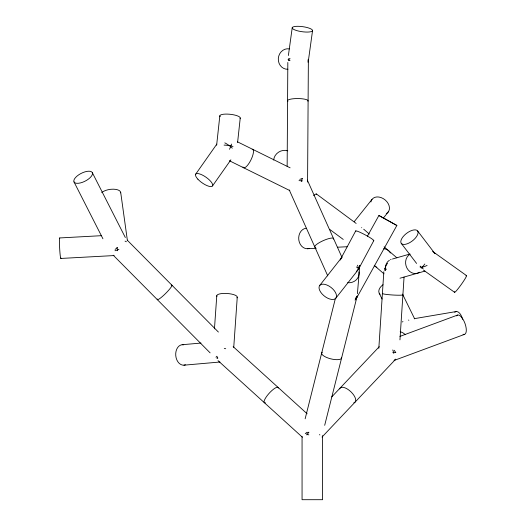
<?xml version="1.0" encoding="UTF-8"?>
<svg xmlns="http://www.w3.org/2000/svg" width="526" height="526" viewBox="0 0 526 526"><rect width="100%" height="100%" fill="white"/><g stroke="black" fill="none" stroke-linecap="round" stroke-linejoin="round"><path stroke-width="0.79" d="M287.15 166.288L287.827 62.462M307.579 182.108L308.368 60.306M378.825 348.337L383.829 271.732M399.951 339.862L404.06 277.097M214.457 328.835L216.778 295.697M233.741 347.357L237.252 297.236M357.424 293.686L359.745 265.65M216.64 145.209L219.822 115.851M237.588 142.533L240.237 118.061M288.386 55.513L292.226 27.714M308.262 61.641L312.543 30.659A10.27 2.545 7.9 0 0 297.847 26.3A10.27 2.545 7.9 0 0 296.769 30.6A10.27 2.545 7.9 0 0 312.543 30.659M305.146 418.808L335.371 298.538M324.687 425.317L357.062 296.486A10.27 3.426 14.1 0 1 356.404 297.315M340.532 259.239L355.701 230.927M358.988 268.267L373.776 240.665M367.424 236.187L378.904 215.502L396.86 225.463L356.483 298.229M195.659 174.205L216.824 144.104M212.53 185.908L230.875 159.819M319.788 285.368L341.584 257.655A10.27 5.457 38.2 0 0 340.901 259.081M335.766 298.268A10.27 5.457 38.2 0 0 326.876 285.013A10.27 5.457 38.2 0 0 320.689 292.173A10.27 5.457 38.2 0 0 335.766 298.268L357.555 270.561A10.27 5.457 38.2 0 0 357.496 265.209M354.294 221.571L371.987 199.426M383.263 218.198L388.32 211.873M331.761 396.887L379.253 346.7M322.03 437.053L395.776 359.113M399.905 336.41L457.456 315.1M394.027 360.488L464.622 334.345M392.481 259.009L409.629 254.111M399.997 278.215L417.144 273.31M417.282 273.277L424.929 271.087M414.225 318.684L456.081 311.57M182.167 344.714L200.991 343.064M183.955 365.175L219.967 362.019M59.721 237.943L101.525 235.681M60.838 258.45L114.122 255.564M307.315 248.726L316.271 248.279M337.436 247.22L347.199 246.733M306.171 432.359L308.742 432.359M355.997 298.913L355.287 298.551M237.634 141.908L290.115 167.814M229.303 160.7L289.819 190.563M433.437 252.007L466.536 275.611M423.463 270.108L454.576 292.298M316.442 193.995L356.148 223.432M329.585 229.303L343.254 239.435M363.716 229.211L369.278 234.017M384.112 246.819L388.438 250.554M388.582 250.678L396.874 257.839M375.11 266.182L384 273.855M396.86 225.463L378.904 215.502M233.156 346.641L307.145 413.784M218.04 360.645L302.404 437.224M127.233 240.158L218.402 332.057M113.241 255.215L210.124 352.867M417.657 230.999A10.27 4.767 -37.4 0 1 407.696 243.623A10.27 4.767 -37.4 0 1 402.969 236.845A10.27 4.767 -37.4 0 1 417.657 230.999L435.015 253.723A10.27 4.767 -37.4 0 0 434.798 253.46M401.226 243.308L416.592 263.434M92.313 172.627A10.27 4.359 -27 0 1 80.254 182.969A10.27 4.359 -27 0 1 76.895 176.21A10.27 4.359 -27 0 1 92.313 172.627L125.339 237.535M73.995 181.911L102.938 238.791M402.522 294.119L414.659 318.848M379.207 293.232L382.067 299.044M307.355 180.122L341.841 257.089M289.274 189.991L327.757 275.887M120.717 192.536L127.391 240.507M322.596 435.646L322.596 499.7L302.062 499.7L302.062 436.468M287.919 69.261A10.27 9.323 -83.8 0 1 278.326 58.452A10.27 9.323 -83.8 0 1 289.339 48.898M288.774 60.694A10.27 9.323 -83.8 0 1 288.925 58.504M308.026 60.878A10.27 2.545 7.9 0 1 307.894 62.134M290.017 60.674A10.27 2.545 7.9 0 1 288.182 59.451M308.052 59.668A10.27 2.236 0.4 0 1 308.058 60.779M288.149 59.556A10.27 2.236 0.4 0 1 290.096 58.715M287.919 101.308A10.27 2.236 0.4 0 1 297.407 98.553A10.27 2.236 0.4 0 1 307.947 101.242M358.982 271.916A10.27 9.573 4.7 0 1 347.647 282.679M359.731 265.571A10.27 9.573 4.7 0 1 359.6 266.241M359.422 266.906A10.27 9.573 4.7 0 1 356.299 271.409M340.23 260.035A10.27 9.573 4.7 0 1 340.559 259.43M341.348 258.286A10.27 9.573 4.7 0 1 341.808 257.76M340.592 259.522A10.27 1.032 28.2 0 1 340.605 259.193M356.444 266.978A10.27 1.032 28.2 0 1 358.633 268.904M355.872 231.355A10.27 1.032 28.2 0 1 365.419 234.99A10.27 1.032 28.2 0 1 373.217 240.698M341.861 257.378A10.27 5.457 38.2 0 1 342.17 257.135M419.577 272.225A10.27 8.857 74 0 1 406.914 267.997A10.27 8.857 74 0 1 410.201 254.124M423.259 268.878A10.27 8.857 74 0 1 420.156 266.097M427.099 265.367A10.27 4.767 -37.4 0 1 420.05 267.011M434.246 253.032A10.27 4.767 -37.4 0 1 434.542 253.23M432.635 251.513A10.27 0.888 -54.5 0 1 432.793 251.724M424.83 264.006A10.27 0.888 -54.5 0 1 421.221 268.089M465.957 275.88A10.27 0.888 -54.5 0 1 461.341 284.388A10.27 0.888 -54.5 0 1 454.655 291.752M361.572 227.732A10.27 1.762 -53.4 0 1 361.75 227.705M313.674 195.639A10.27 1.762 -53.4 0 1 316.599 194.416M309.084 248.469A10.27 8.35 87.1 0 1 298.814 240.04A10.27 8.35 87.1 0 1 306.185 228.231M383.71 248.759A10.27 8.837 -49.2 0 1 390.397 253.019M376.853 267.32A10.27 8.837 -49.2 0 1 374.229 265.275M371.224 200.866A10.27 7.574 38.6 0 1 385.203 199.992A10.27 7.574 38.6 0 1 386.242 213.615M370.942 201.958A10.27 7.574 38.6 0 1 371.06 201.399M252.21 149.233A10.27 3.13 -63.7 0 1 250.619 160.561A10.27 3.13 -63.7 0 1 242.979 166.972M231.506 144.071A10.27 3.13 -63.7 0 1 229.514 149.266M224.069 145.097A10.27 2.669 6.2 0 1 233.018 146.491M220.157 116.641A10.27 2.669 6.2 0 1 229.586 114.234A10.27 2.669 6.2 0 1 240.093 118.429M224.806 142.868A10.27 3.419 35.1 0 1 232.295 148.201M402.6 294.613A10.27 0.828 3.7 0 1 392.593 294.994A10.27 0.828 3.7 0 1 382.737 293.317M386.544 269.207A10.27 0.828 3.7 0 1 384.46 268.766M384.815 270.548A10.27 8.837 -49.2 0 1 386.735 264.532M387.162 263.934A10.27 8.837 -49.2 0 1 387.623 263.368M385.538 270.62A10.27 8.857 74 0 1 389.385 260.245M390.509 259.64A10.27 8.857 74 0 1 391.094 259.417M380.035 294.271A10.27 6.134 -26.2 0 1 382.994 284.711M402.383 321.965A10.27 10.086 62.2 0 1 402.962 321.537M400.174 331.748A10.27 9.987 42.8 0 1 405.309 334.727M408.478 320.071A10.27 5.148 80.3 0 1 408.86 320.242M454.727 312.234A10.27 5.148 80.3 0 1 462.597 319.354M273.665 160.049A10.27 9.087 -30.7 0 1 287.781 150.817M299.011 180.615A10.27 2.236 0.4 0 1 302.443 180.905M315.429 247.345A10.27 2.282 -24.1 0 1 322.905 240.79A10.27 2.282 -24.1 0 1 333.504 239.087M299.761 179.373A10.27 2.282 -24.1 0 1 302.22 178.616M302.272 178.426A10.27 3.13 -63.7 0 1 301.267 181.575M125.063 241.138A10.27 4.51 -7.9 0 1 126.385 241.763M101.735 192.562A10.27 4.51 -7.9 0 1 113.333 189.182A10.27 4.51 -7.9 0 1 120.724 192.858M118.942 249.317A10.27 4.359 -27 0 1 114.977 250.738M171.272 285.171A10.27 1.479 -44.8 0 1 165.631 293.455A10.27 1.479 -44.8 0 1 157.313 299.011M117.18 247.608A10.27 1.479 -44.8 0 1 115.128 249.442M117.436 250.731A10.27 0.631 86.9 0 1 117.166 247.378M60.99 258.003A10.27 0.631 86.9 0 1 59.694 249.041A10.27 0.631 86.9 0 1 59.813 238.028M341.552 357.292A10.27 3.426 14.1 0 1 330.473 358.765A10.27 3.426 14.1 0 1 322.274 352.216M356.115 297.479A10.27 3.426 14.1 0 1 355.786 297.631M357.193 295.842A10.27 9.573 4.7 0 1 355.05 300.109M395.434 359.35A10.27 9.987 42.8 0 1 394.868 359.784M392.771 349.954A10.27 4.136 69.7 0 1 393.777 353.413M456.509 315.902A10.27 4.136 69.7 0 1 465.03 323.582A10.27 4.136 69.7 0 1 463.044 334.253M339.658 388.878A10.27 4.642 43.4 0 1 351.118 391.982A10.27 4.642 43.4 0 1 353.827 402.798M394.138 350.27A10.27 4.642 43.4 0 1 395.67 352.492M395.848 352.492A10.27 0.828 3.7 0 1 392.771 352.453M224.286 348.541A10.27 2.978 4 0 1 225.72 348.712M216.929 296.342A10.27 2.978 4 0 1 227.41 293.508A10.27 2.978 4 0 1 236.937 297.847M217.554 358.114A10.27 1.479 -44.8 0 1 216.929 358.469M265.472 402.824A10.27 2.729 -47.8 0 1 268.72 393.77A10.27 2.729 -47.8 0 1 278.405 388.024M216.074 357.463A10.27 2.729 -47.8 0 1 216.317 356.694M217.843 358.075A10.27 7.344 85 0 1 216.883 356.26M185.487 364.807A10.27 7.344 85 0 1 175.75 355.576A10.27 7.344 85 0 1 183.745 344.813M319.624 434.437A10.27 4.642 43.4 0 1 319.861 434.969M308.834 434.884A10.27 3.426 14.1 0 1 305.264 433.286M306.895 434.93A10.27 2.729 -47.8 0 1 308.887 432.181M197.875 179.188A10.27 3.419 35.1 0 0 212.379 186.099A10.27 3.419 35.1 0 0 202.03 174.882A10.27 3.419 35.1 0 0 197.875 179.188"/></g></svg>
